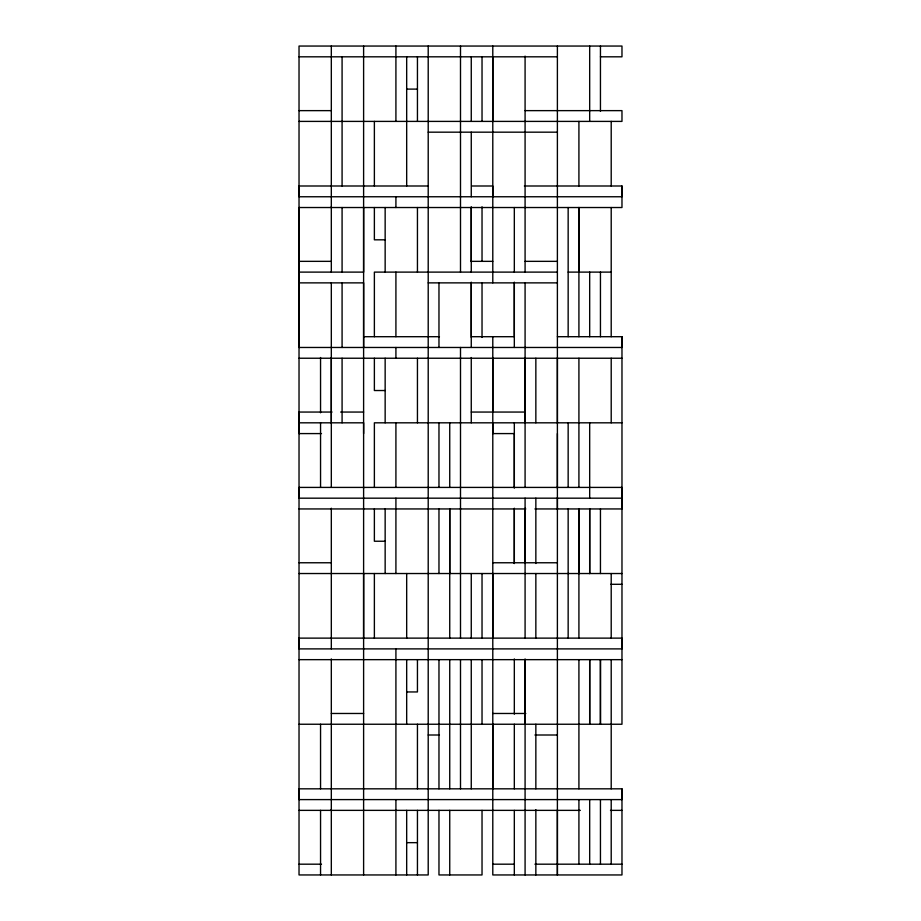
<?xml version="1.0" encoding="UTF-8"?>
<svg xmlns="http://www.w3.org/2000/svg" width="921" height="921" viewBox="0 0 921 921"><rect width="100%" height="100%" fill="white"/><g stroke="black" fill="none" stroke-linecap="round" stroke-linejoin="round"><path stroke-width="1.38" d="M331.318 810.365L331.318 658.929M331.318 422.82L331.318 282.874M331.318 207.524L331.318 46.05M363.611 573.53L363.611 874.95M363.611 487.416L363.611 638.126M363.611 433.584L363.611 422.82L299.026 422.82M363.611 347.47L363.611 282.874L299.026 282.874M363.611 207.524L363.611 272.109L299.026 272.109M449.736 573.53L449.736 508.945L449.736 638.126M471.264 337.42L471.264 282.874M471.264 261.345L471.264 206.811M492.793 788.825L492.793 724.24M492.793 573.53L492.793 874.95L621.974 874.95L621.974 788.825L299.026 788.825L299.026 799.601L621.974 799.601L621.974 788.825M492.793 422.82L492.793 433.584L514.321 433.584L514.321 488.13M492.793 412.055L492.793 357.521M492.793 336.706L492.793 638.126M492.793 196.76L492.793 185.996L471.736 185.996M492.793 121.399L492.793 56.814M514.321 508.219L514.321 563.479L514.321 508.945M514.321 347.47L514.321 282.874M525.085 724.24L525.085 659.655M525.085 508.219L525.085 638.126M525.085 422.82L525.085 282.874M557.389 810.365L557.389 874.95L557.389 46.05M557.389 508.945L557.389 498.18M557.389 488.13L557.389 433.584M557.389 422.82L557.389 358.234M578.918 573.53L578.918 508.945L578.918 638.126M578.918 272.109L578.918 207.524L578.918 336.706M589.682 864.186L589.682 799.601M600.446 864.186L600.446 799.601M557.389 336.706L621.974 336.706L621.974 347.47L299.026 347.47L299.026 207.524L621.974 207.524L621.974 185.996L524.371 185.996M621.974 185.996L621.974 196.76L299.026 196.76L299.026 185.996L428.207 185.996M299.026 56.814L557.389 56.814M600.446 56.814L621.974 56.814L621.974 46.05L299.026 46.05L299.026 874.95L428.207 874.95L428.207 46.05M406.679 89.107L417.443 89.107M299.026 110.635L331.318 110.635M525.085 110.635L621.974 110.635L621.974 121.399L299.026 121.399M428.207 132.175L557.389 132.175M385.151 239.817L374.375 239.817L374.375 207.524M299.026 261.345L331.318 261.345M470.792 261.345L492.793 261.345M525.085 261.345L557.389 261.345M557.389 272.109L374.375 272.109L374.375 336.706M568.153 272.109L611.21 272.109M428.207 282.874L557.389 282.874M363.611 336.706L439.444 336.706M471.736 336.706L514.321 336.706L514.321 282.16M299.026 358.234L621.974 358.234M385.151 390.527L374.375 390.527L374.375 358.234M332.044 412.055L299.026 412.055L299.026 433.584L321.487 433.584M340.655 412.055L363.611 412.055M471.264 412.055L525.085 412.055M621.974 422.82L374.375 422.82L374.375 487.416M621.974 498.18L299.026 498.18L299.026 487.416L621.974 487.416L621.974 508.945L534.917 508.945M299.026 508.945L525.81 508.945M385.151 541.237L374.375 541.237L374.375 508.945M299.026 562.766L331.318 562.766M492.793 562.766L557.389 562.766M299.026 573.53L621.974 573.53M610.738 584.294L621.974 584.294M299.026 659.655L621.974 659.655M406.679 691.947L417.443 691.947L417.443 659.655M331.318 713.476L363.611 713.476M492.793 713.476L525.81 713.476M299.026 724.24L621.974 724.24L621.974 336.706M428.207 735.004L439.444 735.004M534.917 735.004L557.389 735.004M299.026 810.365L580.345 810.365M610.496 810.365L621.974 810.365M406.679 842.657L417.443 842.657M299.026 864.186L321.487 864.186M492.793 864.186L514.321 864.186M534.917 864.186L621.974 864.186M611.21 121.399L611.21 185.996M611.21 207.524L611.21 336.706M611.21 358.234L611.21 422.82M611.21 573.53L611.21 638.126M611.21 659.655L611.21 788.825M611.21 799.601L611.21 864.186M600.446 46.05L600.446 111.36M600.446 272.109L600.446 336.706M600.446 508.945L600.446 573.53M589.682 46.05L589.682 121.399M589.682 272.109L589.682 336.706M589.682 422.82L589.682 498.18M578.918 121.399L578.918 185.996M578.918 358.234L578.918 487.416M578.918 659.655L578.918 788.825M578.918 799.601L578.918 864.186M568.153 207.524L568.153 336.706M568.153 422.82L568.153 487.416M568.153 508.945L568.153 638.126M535.849 358.234L535.849 422.82M535.849 498.18L535.849 563.479M535.849 573.53L535.849 638.126M535.849 724.24L535.849 788.825M535.849 809.64L535.849 874.95M525.085 56.1L525.085 272.109M525.085 357.521L525.085 487.416M525.085 498.18L525.085 563.479M525.085 658.929L525.085 874.95M514.321 207.524L514.321 272.109M514.321 422.82L514.321 487.416M514.321 658.929L514.321 714.189M514.321 724.24L514.321 788.825M514.321 810.365L514.321 874.95M492.793 46.05L492.793 282.874M482.028 56.814L482.028 121.399M482.028 206.811L482.028 261.345M482.028 282.874L482.028 337.42M482.028 573.53L482.028 638.126M482.028 659.655L482.028 724.24M482.028 810.365L482.028 874.95L438.972 874.95L438.972 810.365M471.264 56.814L471.264 121.399M471.264 132.175L471.264 196.76M471.264 207.524L471.264 272.109M471.264 282.16L471.264 347.47M471.264 357.521L471.264 422.82M471.264 573.53L471.264 638.126M471.264 659.655L471.264 788.825M460.5 46.05L460.5 272.109M460.5 347.47L460.5 638.126M460.5 659.655L460.5 788.825M449.736 422.82L449.736 487.416M449.736 659.655L449.736 788.825M449.736 810.365L449.736 874.95M438.972 282.874L438.972 347.47M438.972 422.82L438.972 487.416M438.972 508.945L438.972 573.53M438.972 659.655L438.972 788.825M417.443 56.814L417.443 121.399M417.443 207.524L417.443 272.109M417.443 358.234L417.443 422.82M417.443 724.24L417.443 788.825M417.443 810.365L417.443 874.95M406.679 56.814L406.679 185.996M406.679 573.53L406.679 638.126M406.679 659.655L406.679 724.24M406.679 810.365L406.679 874.95M395.915 46.05L395.915 121.399M395.915 196.76L395.915 207.524M395.915 272.109L395.915 336.706M395.915 347.47L395.915 358.234M395.915 422.82L395.915 487.416M395.915 498.18L395.915 573.53M395.915 648.891L395.915 788.825M395.915 799.601L395.915 874.95M385.151 207.524L385.151 272.109M385.151 358.234L385.151 422.82M385.151 508.945L385.151 573.53M374.375 121.399L374.375 185.996M374.375 573.53L374.375 638.126M363.611 46.05L363.611 488.13M342.082 56.814L342.082 185.996M342.082 207.524L342.082 272.109M342.082 282.874L342.082 347.47M342.082 358.234L342.082 422.82M331.318 206.811L331.318 272.109M331.318 357.521L331.318 487.416M331.318 508.219L331.318 648.891M331.318 809.64L331.318 874.95M320.554 357.521L320.554 412.781M320.554 422.82L320.554 487.416M320.554 724.24L320.554 788.825M320.554 810.365L320.554 874.95M299.026 638.126L299.026 648.891L621.974 648.891L621.974 638.126L299.026 638.126M589.682 659.655L589.682 724.24L589.682 659.655M589.682 508.945L589.682 573.53L589.682 508.945M600.446 659.655L600.446 724.24L600.446 659.655"/></g></svg>
